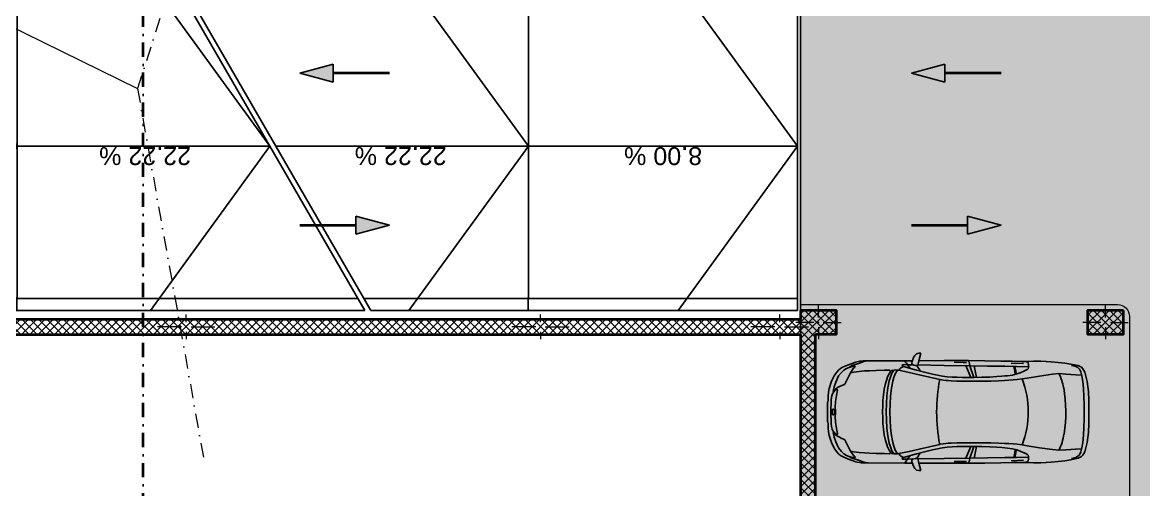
# Model space of a CAD drawing. Header units: millimetres. Extents: x -38220 to 93650, y -79022 to 35214.
# Drawn here: x 14085 to 32836, y -27550 to -19727 of the extents above; entities that cross this region are included whole.
import ezdxf
from ezdxf.enums import TextEntityAlignment as Align

# ---------------------------------------------------------------- set-up
doc = ezdxf.new("R2010")
doc.units = ezdxf.units.MM
doc.header["$MEASUREMENT"] = 0
doc.linetypes.add('Dot & Dashed', pattern=[502.708322, 238.125, -132.291667, 0, -132.291655])
for name, color, linetype, lineweight in [('2D Drafting - General_Pen_No__1', 7, 'Continuous', 13), ('A - Muret_Pen_No__101', 252, 'Continuous', 13), ('A - Muret_Pen_No__7', 7, 'Continuous', 35), ('A - Parcelat_Pen_No__20', 1, 'Continuous', 0), ('A - Pllaka Themel_Pen_No__42', 8, 'Continuous', 25), ('A - Rampa_Pen_No__42', 8, 'Continuous', 25), ('A - Shtyllat_Pen_No__1', 7, 'Continuous', 13), ('A - Shtyllat_Pen_No__7', 7, 'Continuous', 35), ('Interior - Furniture _Pen_No__42', 8, 'Continuous', 25)]:
    doc.layers.add(name, color=color, linetype=linetype, lineweight=lineweight)
for name, color, linetype, lineweight, true_color in [('2D Drafting - General_Pen_No__102', 7, 'Continuous', 13, 0xcccccc), ('A - Muret_Pen_No__102', 7, 'Continuous', 13, 0xcccccc), ('A - Parcelat_Pen_No__161', 7, 'Continuous', 13, 0x6a6a6a), ('A - Prerjet_Pen_No__8', 7, 'Continuous', 35, 0xa80f02), ('A -Polyline_Pen_No__178', 7, 'Continuous', 15, 0xbda888), ('A -Polyline_Pen_No__48', 7, 'Continuous', 25, 0xa80f02), ('A -Polyline_Pen_No__8', 7, 'Continuous', 35, 0xa80f02)]:
    doc.layers.add(name, color=color, linetype=linetype, lineweight=lineweight, true_color=true_color)
for name, color, linetype in [('A - Muret', 7, 'Continuous'), ('A - Pllaka Themel', 7, 'Continuous'), ('A - Prerjet', 7, 'Continuous'), ('A - Shtyllat', 7, 'Continuous'), ('A -Polyline', 7, 'Continuous')]:
    doc.layers.add(name, color=color, linetype=linetype)
doc.styles.add('GENERATED_STYLE_2', font='')
doc.styles.get('GENERATED_STYLE_2').set_extended_font_data('Arial')
pattern_1 = [(45, (0, 0), (-68.9429, 68.9429), []), (135, (0, 0), (68.9429, 68.9429), [])]

# ---------------------------------------------------------------- blocks, each defined once
blk = doc.blocks.new('Slab_5', base_point=(27100, -19050))
at = {"layer": 'A - Pllaka Themel_Pen_No__42', "color": 8, "linetype": 'Continuous', "lineweight": 25, "flags": 128}
blk.add_lwpolyline([(27100, -19050), (27100, -53141), (34367, -53141), (34572, -54048), (58726, -48552), (58577, -47886), (60193, -47573), (56977, -33242), (55470, -33580), (52202, -19051)], close=True, dxfattribs=at)
blk = doc.blocks.new('Wall_57', base_point=(27100, -53141))
at = {"layer": 'A - Muret_Pen_No__102', "linetype": 'Continuous', "lineweight": 13, "true_color": 0xcccccc}
h = blk.add_hatch(dxfattribs=at)
h.set_pattern_fill('Concrete_Block', color=254, style=0, pattern_type=2)
h.set_pattern_definition(pattern_1)
h.paths.add_polyline_path([(27100, -24550), (27100, -24701), (27100, -24550)])
h = blk.add_hatch(dxfattribs=at)
h.set_pattern_fill('Concrete_Block', color=254, style=0, pattern_type=2)
h.set_pattern_definition(pattern_1)
h.paths.add_polyline_path([(27150, -24951), (27100, -24951), (27100, -30741), (27100, -30341), (27350, -30341), (27350, -24950), (27150, -24950)])
at = {"layer": 'A - Muret_Pen_No__7', "color": 7, "linetype": 'Continuous', "lineweight": 35, "flags": 128}
for points in [[(27100, -24550), (27100, -24701)], [(27100, -24951), (27100, -53141)], [(27350, -30341), (27350, -24950)]]:
    blk.add_lwpolyline(points, dxfattribs=at)
blk = doc.blocks.new('Wall_59', base_point=(5825, -24950))
at = {"layer": 'A - Muret_Pen_No__101', "linetype": 'Continuous', "lineweight": 13}
h = blk.add_hatch(dxfattribs=at)
h.set_pattern_fill('Concrete_Block', color=252, style=0, pattern_type=2)
h.set_pattern_definition(pattern_1)
h.paths.add_polyline_path([(6425, -24950), (9500, -24950), (9500, -24701), (10300, -24701), (10300, -24950), (13075, -24951), (13075, -24701), (13875, -24701), (13875, -24951), (16425, -24951), (16425, -24701), (17225, -24701), (17225, -24951), (22350, -24951), (22350, -24701), (6425, -24700)])
h = blk.add_hatch(dxfattribs=at)
h.set_pattern_fill('Concrete_Block', color=252, style=0, pattern_type=2)
h.set_pattern_definition(pattern_1)
h.paths.add_polyline_path([(23150, -24951), (27050, -24951), (27050, -24951), (26350, -24951), (26350, -24701), (23150, -24701)])
at = {"layer": 'A - Muret_Pen_No__7', "color": 7, "linetype": 'Continuous', "lineweight": 35, "flags": 128}
for points in [[(22350, -24701), (6425, -24700)], [(26350, -24701), (23150, -24701)], [(13875, -24951), (16425, -24951)], [(17225, -24951), (22350, -24951)], [(23150, -24951), (27050, -24951)]]:
    blk.add_lwpolyline(points, dxfattribs=at)
blk = doc.blocks.new('Column_105', base_point=(32200, -24750))
at = {"layer": 'A - Shtyllat', "linetype": 'Continuous', "lineweight": 0, "true_color": 0x000000}
h = blk.add_hatch(dxfattribs=at)
h.set_pattern_fill('Concrete_Block', color=18, style=0, pattern_type=2)
h.set_pattern_definition(pattern_1)
h.paths.add_polyline_path([(32500, -24550), (31900, -24550), (31900, -24950), (32500, -24950)])
at = {"layer": 'A - Shtyllat_Pen_No__1', "color": 7, "linetype": 'Continuous', "lineweight": 13}
for p, q in [((32200, -24670), (32200, -24470)), ((32120, -24750), (31820, -24750)), ((32280, -24750), (32580, -24750)), ((32200, -24830), (32200, -25030))]:
    blk.add_line(p, q, dxfattribs=at)
blk.add_point((32200, -24750), dxfattribs=at)
at = {"layer": 'A - Shtyllat_Pen_No__7', "color": 7, "linetype": 'Continuous', "lineweight": 35, "flags": 128}
blk.add_lwpolyline([(32500, -24550), (31900, -24550), (31900, -24950), (32500, -24950)], close=True, dxfattribs=at)
blk = doc.blocks.new('Column_109', base_point=(27400, -24750))
at = {"layer": 'A - Shtyllat', "linetype": 'Continuous', "lineweight": 0, "true_color": 0x000000}
h = blk.add_hatch(dxfattribs=at)
h.set_pattern_fill('Concrete_Block', color=18, style=0, pattern_type=2)
h.set_pattern_definition(pattern_1)
h.paths.add_polyline_path([(27100, -24550), (27100, -24550), (27350, -24550), (27350, -24950), (27700, -24950), (27700, -24550)])
h = blk.add_hatch(dxfattribs=at)
h.set_pattern_fill('Concrete_Block', color=18, style=0, pattern_type=2)
h.set_pattern_definition(pattern_1)
h.paths.add_polyline_path([(27100, -24550), (27100, -24950), (27350, -24950), (27350, -24550)])
at = {"layer": 'A - Shtyllat_Pen_No__1', "color": 7, "linetype": 'Continuous', "lineweight": 13}
for p, q in [((27400, -24670), (27400, -24470)), ((27320, -24750), (27020, -24750)), ((27480, -24750), (27780, -24750)), ((27400, -24830), (27400, -25030))]:
    blk.add_line(p, q, dxfattribs=at)
blk.add_point((27400, -24750), dxfattribs=at)
at = {"layer": 'A - Shtyllat_Pen_No__7', "color": 7, "linetype": 'Continuous', "lineweight": 35, "flags": 128}
for points in [[(27100, -24550), (27100, -24550)], [(27350, -24950), (27700, -24950), (27700, -24550), (27100, -24550)]]:
    blk.add_lwpolyline(points, dxfattribs=at)
blk = doc.blocks.new('Column_187', base_point=(22750, -24826))
at = {"layer": 'A - Shtyllat', "linetype": 'Continuous', "lineweight": 0, "true_color": 0x000000}
h = blk.add_hatch(dxfattribs=at)
h.set_pattern_fill('Concrete_Block', color=18, style=0, pattern_type=2)
h.set_pattern_definition(pattern_1)
h.paths.add_polyline_path([(22350, -24951), (23150, -24951), (23150, -24701), (22350, -24701)])
at = {"layer": 'A - Shtyllat_Pen_No__1', "color": 7, "linetype": 'Continuous', "lineweight": 13}
for p, q in [((22750, -24746), (22750, -24621)), ((22670, -24826), (22270, -24826)), ((22750, -24906), (22750, -25031)), ((22830, -24826), (23230, -24826))]:
    blk.add_line(p, q, dxfattribs=at)
blk.add_point((22750, -24826), dxfattribs=at)
at = {"layer": 'A - Shtyllat_Pen_No__7', "color": 7, "linetype": 'Continuous', "lineweight": 35, "flags": 128}
for points in [[(23150, -24701), (22350, -24701)], [(22350, -24951), (23150, -24951)]]:
    blk.add_lwpolyline(points, dxfattribs=at)
blk = doc.blocks.new('Column_189', base_point=(16825, -24826))
at = {"layer": 'A - Shtyllat', "linetype": 'Continuous', "lineweight": 0, "true_color": 0x000000}
h = blk.add_hatch(dxfattribs=at)
h.set_pattern_fill('Concrete_Block', color=18, style=0, pattern_type=2)
h.set_pattern_definition(pattern_1)
h.paths.add_polyline_path([(16425, -24951), (17225, -24951), (17225, -24701), (16425, -24701)])
h = blk.add_hatch(dxfattribs=at)
h.set_pattern_fill('Concrete_Block', color=18, style=0, pattern_type=2)
h.set_pattern_definition(pattern_1)
h.paths.add_polyline_path([(16425, -24951), (16425, -24951), (17225, -24951), (17225, -24951)])
at = {"layer": 'A - Shtyllat_Pen_No__1', "color": 7, "linetype": 'Continuous', "lineweight": 13}
for p, q in [((16825, -24746), (16825, -24621)), ((16745, -24826), (16345, -24826)), ((16825, -24906), (16825, -25031)), ((16905, -24826), (17305, -24826))]:
    blk.add_line(p, q, dxfattribs=at)
blk.add_point((16825, -24826), dxfattribs=at)
at = {"layer": 'A - Shtyllat_Pen_No__7', "color": 7, "linetype": 'Continuous', "lineweight": 35, "flags": 128}
blk.add_lwpolyline([(16425, -24951), (16425, -24951), (17225, -24951), (17225, -24951)], dxfattribs=at)
blk = doc.blocks.new('Column_190', base_point=(26750, -24826))
at = {"layer": 'A - Shtyllat', "linetype": 'Continuous', "lineweight": 0, "true_color": 0x000000}
h = blk.add_hatch(dxfattribs=at)
h.set_pattern_fill('Concrete_Block', color=18, style=0, pattern_type=2)
h.set_pattern_definition(pattern_1)
h.paths.add_polyline_path([(26350, -24701), (27050, -24701), (27050, -24951), (27100, -24951), (27100, -24701), (26350, -24701)])
h = blk.add_hatch(dxfattribs=at)
h.set_pattern_fill('Concrete_Block', color=18, style=0, pattern_type=2)
h.set_pattern_definition(pattern_1)
h.paths.add_polyline_path([(26350, -24951), (27050, -24951), (27050, -24701), (26350, -24701)])
h = blk.add_hatch(dxfattribs=at)
h.set_pattern_fill('Concrete_Block', color=18, style=0, pattern_type=2)
h.set_pattern_definition(pattern_1)
h.paths.add_polyline_path([(27100, -24951), (27150, -24951), (27150, -24701), (27100, -24701)])
at = {"layer": 'A - Shtyllat_Pen_No__1', "color": 7, "linetype": 'Continuous', "lineweight": 13}
for p, q in [((26750, -24746), (26750, -24621)), ((26670, -24826), (26270, -24826)), ((26750, -24906), (26750, -25031)), ((26830, -24826), (27230, -24826))]:
    blk.add_line(p, q, dxfattribs=at)
blk.add_point((26750, -24826), dxfattribs=at)
at = {"layer": 'A - Shtyllat_Pen_No__7', "color": 7, "linetype": 'Continuous', "lineweight": 35, "flags": 128}
for points in [[(27100, -24701), (26350, -24701), (26350, -24701)], [(27050, -24951), (27100, -24951)]]:
    blk.add_lwpolyline(points, dxfattribs=at)
blk = doc.blocks.new('Straight Ramp 22_2')
at = {"layer": 'A - Rampa_Pen_No__42', "color": 8, "linetype": 'Continuous', "lineweight": 25}
for p, q in [((0, -2750), (0, 2750)), ((0, 2750), (10313, 2750)), ((4500, 0), (2500, 2750)), ((4492, 2750), (4492, 2550)), ((8725, 0), (6725, 2750)), ((10313, 2750), (7137, -2750)), ((10413, 2750), (7237, -2750)), ((10413, 2750), (17550, 2750)), ((13050, 0), (11050, 2750)), ((13042, 2750), (13042, 2550)), ((17550, 0), (15550, 2750)), ((17550, -2750), (17550, 2750)), ((0, 2550), (10197, 2550)), ((0, 2550), (10197, 2550)), ((4500, 2550), (4500, -2550)), ((10297, 2550), (17550, 2550)), ((10297, 2550), (17550, 2550)), ((13050, 2550), (13050, -2550)), ((0, 0), (8725, 0)), ((2500, -2750), (4500, 0)), ((6725, -2750), (8725, 0)), ((8825, 0), (17550, 0)), ((11050, -2750), (13050, 0)), ((15550, -2750), (17550, 0)), ((0, -2550), (7253, -2550)), ((0, -2550), (7253, -2550)), ((4492, -2750), (4492, -2550)), ((7353, -2550), (17550, -2550)), ((7353, -2550), (17550, -2550)), ((13042, -2750), (13042, -2550)), ((0, -2750), (7137, -2750)), ((7237, -2750), (17550, -2750))]:
    blk.add_line(p, q, dxfattribs=at)
for start, end in [(0, 180), (180, 0)]:
    blk.add_arc((0, 0), 150, start, end, dxfattribs=at)
for p in [(4484, 2550), (13034, 2550), (4484, -2550), (13034, -2550)]:
    blk.add_point(p, dxfattribs=at)
at = {"layer": 'A - Rampa_Pen_No__42', "color": 8, "linetype": 'Continuous', "lineweight": 25, "style": 'GENERATED_STYLE_2'}
for tag, p in [('ascentPercentage_0', (2250, 188)), ('percentage_0', (6637, 188)), ('percentage_1', (10912, 188)), ('ascentPercentage_1', (15300, 188))]:
    blk.add_attdef(tag, text='', height=300, dxfattribs=at).set_placement(p, align=Align.MIDDLE_CENTER)
blk = doc.blocks.new('Car 05 22')
at = {"layer": 'Interior - Furniture _Pen_No__42', "color": 8, "linetype": 'Continuous', "lineweight": 25}
for p, q in [((1961, 983), (1929, 983)), ((1929, 983), (1958, 858)), ((1997, 975), (1961, 983)), ((2027, 945), (1997, 975)), ((2055, 898), (2027, 945)), ((-706, 776), (-758, 747)), ((-585, 801), (-706, 776)), ((-665, 761), (-701, 743)), ((-627, 772), (-665, 761)), ((-595, 778), (-627, 772)), ((-483, 817), (-585, 801)), ((-372, 830), (-483, 817)), ((-252, 841), (-372, 830)), ((-168, 845), (-252, 841)), ((-78, 851), (-168, 845)), ((-24, 852), (-78, 851)), ((40, 852), (-24, 852)), ((231, 846), (40, 852)), ((125, 791), (129, 820)), ((126, 744), (125, 791)), ((327, 762), (125, 756)), ((129, 820), (139, 832)), ((139, 832), (165, 840)), ((165, 840), (195, 844)), ((195, 844), (231, 846)), ((211, 809), (418, 816)), ((400, 848), (231, 846)), ((522, 765), (327, 762)), ((355, 762), (339, 683)), ((373, 763), (357, 683)), ((591, 852), (400, 848)), ((814, 769), (522, 765)), ((857, 856), (591, 852)), ((1109, 774), (814, 769)), ((1130, 859), (857, 856)), ((1036, 773), (997, 579)), ((1042, 578), (1108, 774)), ((1173, 775), (1090, 578)), ((1115, 809), (1109, 774)), ((1109, 774), (1538, 780)), ((1120, 833), (1115, 809)), ((1121, 838), (1120, 836)), ((1120, 836), (1120, 833)), ((1130, 859), (1121, 838)), ((1536, 860), (1130, 859)), ((1163, 830), (1220, 829)), ((1220, 829), (1370, 831)), ((1958, 858), (1536, 860)), ((1538, 780), (1975, 786)), ((1939, 686), (1996, 777)), ((1958, 858), (1977, 777)), ((1977, 777), (2020, 777)), ((2000, 702), (2214, 763)), ((2020, 777), (2044, 783)), ((2044, 783), (2063, 792)), ((2068, 858), (2055, 898)), ((2063, 792), (2070, 800)), ((2069, 788), (2065, 794)), ((2120, 857), (2068, 858)), ((2075, 836), (2068, 858)), ((2069, 788), (2148, 790)), ((2070, 800), (2075, 809)), ((2075, 809), (2075, 836)), ((2107, 732), (2148, 790)), ((2193, 856), (2120, 857)), ((2148, 790), (2167, 814)), ((2148, 790), (2206, 792)), ((2167, 814), (2182, 834)), ((2182, 834), (2193, 856)), ((2808, 853), (2193, 856)), ((2206, 792), (2227, 791)), ((2227, 770), (2214, 763)), ((2214, 763), (2238, 752)), ((2227, 791), (2233, 790)), ((2234, 774), (2227, 770)), ((2233, 790), (2238, 787)), ((2238, 777), (2234, 774)), ((2241, 784), (2238, 787)), ((2238, 777), (2241, 781)), ((2238, 752), (2259, 740)), ((2241, 781), (2241, 784)), ((2856, 853), (2808, 853)), ((2808, 853), (2877, 843)), ((2891, 853), (2856, 853)), ((2877, 843), (2954, 814)), ((2923, 852), (2891, 853)), ((2904, 833), (2905, 833)), ((2945, 849), (2923, 852)), ((2990, 840), (2945, 849)), ((2954, 814), (3076, 775)), ((3014, 833), (2990, 840)), ((3154, 783), (3014, 833)), ((3022, 758), (3024, 762)), ((3024, 754), (3022, 758)), ((3024, 762), (3035, 765)), ((3038, 743), (3024, 754)), ((3035, 765), (3047, 764)), ((3047, 764), (3061, 763)), ((3061, 763), (3090, 757)), ((3100, 763), (3076, 775)), ((3090, 757), (3108, 751)), ((3114, 753), (3100, 763)), ((3108, 751), (3123, 746)), ((3123, 746), (3114, 753)), ((3236, 748), (3154, 783)), ((-815, 668), (-855, 511)), ((-785, 722), (-815, 668)), ((-758, 747), (-785, 722)), ((-768, 602), (-783, 510)), ((-768, 602), (-751, 670)), ((-764, 617), (-666, 624)), ((-729, 716), (-751, 670)), ((-701, 743), (-729, 716)), ((-666, 624), (-501, 634)), ((-501, 634), (-383, 642)), ((-383, 642), (-274, 631)), ((-274, 631), (-56, 601)), ((-56, 601), (146, 567)), ((132, 723), (126, 744)), ((147, 711), (132, 723)), ((146, 567), (233, 552)), ((171, 697), (147, 711)), ((213, 677), (171, 697)), ((266, 655), (213, 677)), ((319, 636), (266, 655)), ((393, 618), (319, 636)), ((339, 683), (330, 634)), ((357, 683), (347, 629)), ((475, 607), (393, 618)), ((521, 602), (475, 607)), ((570, 597), (521, 602)), ((653, 591), (570, 597)), ((773, 585), (653, 591)), ((907, 580), (773, 585)), ((1042, 578), (907, 580)), ((1228, 578), (1042, 578)), ((1316, 580), (1228, 578)), ((1403, 584), (1316, 580)), ((1484, 590), (1403, 584)), ((1562, 601), (1484, 590)), ((1730, 634), (1562, 601)), ((1611, 544), (1780, 582)), ((2000, 702), (1730, 634)), ((1780, 582), (1953, 621)), ((1953, 621), (2122, 660)), ((2122, 660), (2294, 698)), ((2259, 740), (2269, 731)), ((2269, 731), (2279, 722)), ((2279, 722), (2294, 698)), ((2294, 698), (2317, 701)), ((2294, 698), (2294, 698)), ((2317, 701), (2346, 703)), ((2355, 640), (2317, 701)), ((2346, 703), (2379, 702)), ((2380, 575), (2355, 640)), ((2410, 649), (2379, 702)), ((2379, 702), (2411, 694)), ((2397, 514), (2380, 575)), ((2436, 583), (2410, 649)), ((2411, 694), (2411, 694)), ((2429, 682), (2411, 694)), ((2429, 682), (2457, 700)), ((2429, 682), (2429, 682)), ((2429, 682), (2457, 640)), ((2454, 522), (2436, 583)), ((2457, 700), (2535, 698)), ((2457, 640), (2487, 574)), ((2487, 574), (2492, 562)), ((2535, 698), (2535, 698)), ((2535, 698), (2673, 696)), ((2673, 696), (2787, 691)), ((2787, 691), (2868, 687)), ((2868, 687), (2960, 679)), ((2960, 679), (2868, 687)), ((2960, 679), (3047, 666)), ((3051, 731), (3038, 743)), ((3047, 666), (3100, 657)), ((3065, 715), (3051, 731)), ((3077, 698), (3065, 715)), ((3100, 657), (3077, 698)), ((3153, 554), (3100, 657)), ((3170, 727), (3123, 746)), ((3212, 701), (3170, 727)), ((3254, 663), (3212, 701)), ((3269, 728), (3236, 748)), ((3302, 603), (3254, 663)), ((3299, 706), (3269, 728)), ((3337, 663), (3299, 706)), ((3302, 603), (3346, 501)), ((3374, 604), (3337, 663)), ((3418, 513), (3374, 604)), ((-855, 511), (-875, 345)), ((-795, 391), (-802, 259)), ((-783, 510), (-795, 391)), ((233, 552), (315, 541)), ((315, 541), (384, 535)), ((384, 535), (454, 530)), ((454, 530), (526, 526)), ((526, 526), (628, 522)), ((628, 522), (757, 518)), ((757, 518), (1323, 518)), ((1323, 518), (1420, 522)), ((1420, 522), (1467, 524)), ((1467, 524), (1511, 528)), ((1511, 528), (1554, 533)), ((1554, 533), (1597, 541)), ((1597, 541), (1597, 541)), ((2419, 396), (2397, 514)), ((2434, 266), (2419, 396)), ((2478, 401), (2454, 522)), ((2494, 269), (2478, 401)), ((2492, 562), (2518, 477)), ((2518, 477), (2538, 384)), ((2538, 384), (2551, 286)), ((3190, 476), (3153, 554)), ((3199, 467), (3190, 476)), ((3221, 454), (3199, 467)), ((3256, 439), (3221, 454)), ((3288, 425), (3256, 439)), ((3319, 408), (3288, 425)), ((3353, 384), (3319, 408)), ((3325, 377), (3321, 370)), ((3328, 380), (3325, 377)), ((3338, 379), (3328, 380)), ((3364, 358), (3338, 379)), ((3346, 501), (3374, 420)), ((3377, 360), (3353, 384)), ((3391, 344), (3374, 420)), ((3457, 393), (3418, 513)), ((3468, 331), (3457, 393)), ((-883, 195), (-885, 0)), ((-875, 345), (-883, 195)), ((-802, 259), (-807, 125)), ((2442, 132), (2434, 266)), ((2503, 133), (2494, 269)), ((2551, 286), (2560, 194)), ((2560, 194), (2564, 101)), ((3321, 370), (3321, 362)), ((3321, 362), (3338, 277)), ((3338, 277), (3352, 173)), ((3397, 316), (3364, 358)), ((3391, 344), (3377, 360)), ((3408, 289), (3397, 316)), ((3408, 289), (3414, 267)), ((3414, 267), (3418, 243)), ((3418, 243), (3424, 201)), ((3424, 201), (3428, 152)), ((3474, 264), (3468, 331)), ((3478, 200), (3474, 264)), ((3479, 165), (3478, 200)), ((-885, 0), (-883, -195)), ((-807, 125), (-808, 0)), ((-807, -125), (-808, 0)), ((2444, 0), (2442, 132)), ((2444, 0), (2442, -132)), ((2506, 0), (2503, 133)), ((2564, 101), (2566, 0)), ((2564, -101), (2566, 0)), ((3352, 173), (3358, 76)), ((3354, 28), (3358, 76)), ((3354, 28), (3354, -1)), ((3354, -28), (3354, 1)), ((3371, 12), (3370, -1)), ((3371, -12), (3370, 1)), ((3372, 24), (3371, 12)), ((3376, 39), (3372, 24)), ((3382, 47), (3376, 39)), ((3386, 48), (3382, 47)), ((3386, 48), (3394, 48)), ((3399, 47), (3394, 48)), ((3404, 39), (3399, 47)), ((3404, 39), (3408, 24)), ((3408, 24), (3410, 8)), ((3410, 8), (3410, 0)), ((3432, 40), (3428, 152)), ((3432, 57), (3432, 57)), ((3432, 0), (3432, 40)), ((3432, 0), (3432, -40)), ((3490, 165), (3479, 165)), ((3490, -165), (3490, 165)), ((-802, -259), (-807, -125)), ((2442, -132), (2434, -266)), ((2503, -133), (2494, -269)), ((2506, 0), (2503, -133)), ((2560, -194), (2564, -101)), ((3338, -277), (3352, -173)), ((3352, -173), (3358, -76)), ((3354, -28), (3358, -76)), ((3372, -24), (3371, -12)), ((3376, -39), (3372, -24)), ((3382, -47), (3376, -39)), ((3386, -48), (3382, -47)), ((3386, -48), (3394, -48)), ((3399, -47), (3394, -48)), ((3404, -39), (3399, -47)), ((3404, -39), (3408, -24)), ((3408, -24), (3410, -8)), ((3410, -8), (3410, 0)), ((3424, -201), (3428, -152)), ((3432, -40), (3428, -152)), ((3432, -57), (3432, -57)), ((3478, -200), (3479, -165)), ((3479, -165), (3490, -165)), ((-883, -195), (-875, -345)), ((-875, -345), (-855, -511)), ((-795, -391), (-802, -259)), ((2434, -266), (2419, -396)), ((2494, -269), (2478, -401)), ((2538, -384), (2551, -286)), ((2551, -286), (2560, -194)), ((3321, -362), (3338, -277)), ((3321, -370), (3321, -362)), ((3325, -377), (3321, -370)), ((3364, -358), (3338, -379)), ((3377, -360), (3353, -384)), ((3397, -316), (3364, -358)), ((3391, -344), (3374, -420)), ((3391, -344), (3377, -360)), ((3408, -289), (3397, -316)), ((3408, -289), (3414, -267)), ((3414, -267), (3418, -243)), ((3418, -243), (3424, -201)), ((3457, -393), (3468, -331)), ((3468, -331), (3474, -264)), ((3474, -264), (3478, -200)), ((-855, -511), (-815, -668)), ((-783, -510), (-795, -391)), ((-768, -602), (-783, -510)), ((146, -567), (233, -552)), ((233, -552), (315, -541)), ((315, -541), (384, -535)), ((384, -535), (454, -530)), ((454, -530), (526, -526)), ((526, -526), (628, -522)), ((628, -522), (757, -518)), ((757, -518), (1323, -518)), ((1323, -518), (1420, -522)), ((1420, -522), (1467, -524)), ((1467, -524), (1511, -528)), ((1511, -528), (1554, -533)), ((1554, -533), (1597, -541)), ((1597, -541), (1597, -541)), ((1611, -544), (1780, -582)), ((2397, -514), (2380, -575)), ((2419, -396), (2397, -514)), ((2454, -522), (2436, -583)), ((2478, -401), (2454, -522)), ((2487, -574), (2492, -562)), ((2492, -562), (2518, -477)), ((2518, -477), (2538, -384)), ((3153, -554), (3100, -657)), ((3190, -476), (3153, -554)), ((3199, -467), (3190, -476)), ((3221, -454), (3199, -467)), ((3256, -439), (3221, -454)), ((3288, -425), (3256, -439)), ((3319, -408), (3288, -425)), ((3302, -603), (3346, -501)), ((3353, -384), (3319, -408)), ((3328, -380), (3325, -377)), ((3338, -379), (3328, -380)), ((3346, -501), (3374, -420)), ((3374, -604), (3418, -513)), ((3418, -513), (3457, -393)), ((-815, -668), (-785, -722)), ((-785, -722), (-758, -747)), ((-768, -602), (-751, -670)), ((-764, -617), (-666, -624)), ((-758, -747), (-706, -776)), ((-729, -716), (-751, -670)), ((-701, -743), (-729, -716)), ((-665, -761), (-701, -743)), ((-666, -624), (-501, -634)), ((-501, -634), (-383, -642)), ((-383, -642), (-274, -631)), ((-274, -631), (-56, -601)), ((-56, -601), (146, -567)), ((126, -744), (125, -791)), ((132, -723), (126, -744)), ((147, -711), (132, -723)), ((171, -697), (147, -711)), ((213, -677), (171, -697)), ((266, -655), (213, -677)), ((319, -636), (266, -655)), ((393, -618), (319, -636)), ((339, -683), (330, -634)), ((355, -762), (339, -683)), ((357, -683), (347, -629)), ((373, -763), (357, -683)), ((475, -607), (393, -618)), ((521, -602), (475, -607)), ((570, -597), (521, -602)), ((653, -591), (570, -597)), ((773, -585), (653, -591)), ((907, -580), (773, -585)), ((1042, -578), (907, -580)), ((1036, -773), (997, -579)), ((1042, -578), (1108, -774)), ((1228, -578), (1042, -578)), ((1173, -775), (1090, -578)), ((1316, -580), (1228, -578)), ((1403, -584), (1316, -580)), ((1484, -590), (1403, -584)), ((1562, -601), (1484, -590)), ((1730, -634), (1562, -601)), ((2000, -702), (1730, -634)), ((1780, -582), (1953, -621)), ((1939, -686), (1996, -777)), ((1953, -621), (2122, -660)), ((2000, -702), (2214, -763)), ((2107, -732), (2148, -790)), ((2122, -660), (2294, -698)), ((2238, -752), (2259, -740)), ((2259, -740), (2269, -731)), ((2269, -731), (2279, -722)), ((2279, -722), (2294, -698)), ((2294, -698), (2317, -701)), ((2294, -698), (2294, -698)), ((2355, -640), (2317, -701)), ((2317, -701), (2346, -703)), ((2346, -703), (2379, -702)), ((2380, -575), (2355, -640)), ((2410, -649), (2379, -702)), ((2379, -702), (2411, -694)), ((2436, -583), (2410, -649)), ((2429, -682), (2411, -694)), ((2411, -694), (2411, -694)), ((2429, -682), (2457, -640)), ((2429, -682), (2429, -682)), ((2429, -682), (2457, -700)), ((2457, -640), (2487, -574)), ((2457, -700), (2535, -698)), ((2535, -698), (2673, -696)), ((2535, -698), (2535, -698)), ((2673, -696), (2787, -691)), ((2787, -691), (2868, -687)), ((2868, -687), (2960, -679)), ((2960, -679), (2868, -687)), ((2960, -679), (3047, -666)), ((3038, -743), (3024, -754)), ((3051, -731), (3038, -743)), ((3047, -666), (3100, -657)), ((3065, -715), (3051, -731)), ((3077, -698), (3065, -715)), ((3100, -657), (3077, -698)), ((3108, -751), (3123, -746)), ((3123, -746), (3114, -753)), ((3170, -727), (3123, -746)), ((3154, -783), (3236, -748)), ((3212, -701), (3170, -727)), ((3254, -663), (3212, -701)), ((3236, -748), (3269, -728)), ((3302, -603), (3254, -663)), ((3269, -728), (3299, -706)), ((3299, -706), (3337, -663)), ((3337, -663), (3374, -604)), ((-706, -776), (-585, -801)), ((-627, -772), (-665, -761)), ((-595, -778), (-627, -772)), ((-585, -801), (-483, -817)), ((-483, -817), (-372, -830)), ((-372, -830), (-252, -841)), ((-252, -841), (-168, -845)), ((-168, -845), (-78, -851)), ((-78, -851), (-24, -852)), ((-24, -852), (40, -852)), ((40, -852), (231, -846)), ((327, -762), (125, -756)), ((125, -791), (129, -820)), ((129, -820), (139, -832)), ((139, -832), (165, -840)), ((165, -840), (195, -844)), ((195, -844), (231, -846)), ((211, -809), (418, -816)), ((231, -846), (400, -848)), ((522, -765), (327, -762)), ((400, -848), (591, -852)), ((814, -769), (522, -765)), ((591, -852), (857, -856)), ((1109, -774), (814, -769)), ((857, -856), (1130, -859)), ((1109, -774), (1538, -780)), ((1115, -809), (1109, -774)), ((1120, -833), (1115, -809)), ((1120, -836), (1120, -833)), ((1121, -838), (1120, -836)), ((1130, -859), (1121, -838)), ((1130, -859), (1536, -860)), ((1163, -830), (1220, -829)), ((1220, -829), (1370, -831)), ((1536, -860), (1958, -858)), ((1538, -780), (1975, -786)), ((1958, -858), (1929, -983)), ((1958, -858), (1977, -777)), ((1977, -777), (2020, -777)), ((2020, -777), (2044, -783)), ((2027, -945), (2055, -898)), ((2044, -783), (2063, -792)), ((2055, -898), (2068, -858)), ((2063, -792), (2070, -800)), ((2069, -788), (2065, -794)), ((2075, -836), (2068, -858)), ((2068, -858), (2120, -857)), ((2069, -788), (2148, -790)), ((2070, -800), (2075, -809)), ((2075, -809), (2075, -836)), ((2120, -857), (2193, -856)), ((2148, -790), (2167, -814)), ((2148, -790), (2206, -792)), ((2167, -814), (2182, -834)), ((2182, -834), (2193, -856)), ((2193, -856), (2808, -853)), ((2206, -792), (2227, -791)), ((2214, -763), (2238, -752)), ((2227, -770), (2214, -763)), ((2234, -774), (2227, -770)), ((2227, -791), (2233, -790)), ((2233, -790), (2238, -787)), ((2238, -777), (2234, -774)), ((2238, -777), (2241, -781)), ((2241, -784), (2238, -787)), ((2241, -781), (2241, -784)), ((2808, -853), (2877, -843)), ((2808, -853), (2856, -853)), ((2856, -853), (2891, -853)), ((2877, -843), (2954, -814)), ((2891, -853), (2923, -852)), ((2923, -852), (2945, -849)), ((2945, -849), (2990, -840)), ((2954, -814), (3076, -775)), ((2990, -840), (3014, -833)), ((3014, -833), (3154, -783)), ((3024, -754), (3022, -758)), ((3022, -758), (3024, -762)), ((3024, -762), (3035, -765)), ((3035, -765), (3047, -764)), ((3047, -764), (3061, -763)), ((3061, -763), (3090, -757)), ((3100, -763), (3076, -775)), ((3090, -757), (3108, -751)), ((3114, -753), (3100, -763)), ((1929, -983), (1961, -983)), ((1961, -983), (1997, -975)), ((1997, -975), (2027, -945))]:
    blk.add_line(p, q, dxfattribs=at)
for centre, radius, start, end in [((493, 218), 973, 154.1545, 170.9117), ((1650, 0), 1520, 158.6992, 201.3008), ((-1245, 0), 2907, 349.2142, 10.7858), ((1856, -2), 2354, 170.8804, 189.9223), ((493, -218), 973, 191.2305, 205.8455)]:
    blk.add_arc(centre, radius, start, end, dxfattribs=at)
blk = doc.blocks.new('Polyline_33', base_point=(28953, -23121))
at = {"layer": 'A -Polyline_Pen_No__48', "linetype": 'Continuous', "lineweight": 25, "true_color": 0xa80f02}
blk.add_hatch(color=14, dxfattribs=at).paths.add_polyline_path([(30453, -23121), (29893, -22971), (29893, -23271)])
at = {"layer": 'A -Polyline_Pen_No__48', "color": 14, "linetype": 'Continuous', "lineweight": 25, "true_color": 0xa80f02}
for p, q in [((30453, -23121), (29893, -22971)), ((29893, -23271), (29893, -22971)), ((30453, -23121), (29893, -23271))]:
    blk.add_line(p, q, dxfattribs=at)
at = {"layer": 'A -Polyline_Pen_No__8', "color": 14, "linetype": 'Continuous', "lineweight": 35, "true_color": 0xa80f02, "flags": 128}
blk.add_lwpolyline([(28953, -23121), (29893, -23121)], dxfattribs=at)
blk = doc.blocks.new('Polyline_34', base_point=(30453, -20579))
at = {"layer": 'A -Polyline_Pen_No__48', "linetype": 'Continuous', "lineweight": 25, "true_color": 0xa80f02}
blk.add_hatch(color=14, dxfattribs=at).paths.add_polyline_path([(28953, -20579), (29513, -20729), (29513, -20429)])
at = {"layer": 'A -Polyline_Pen_No__48', "color": 14, "linetype": 'Continuous', "lineweight": 25, "true_color": 0xa80f02}
for p, q in [((28953, -20579), (29513, -20429)), ((29513, -20429), (29513, -20729)), ((28953, -20579), (29513, -20729))]:
    blk.add_line(p, q, dxfattribs=at)
at = {"layer": 'A -Polyline_Pen_No__8', "color": 14, "linetype": 'Continuous', "lineweight": 35, "true_color": 0xa80f02, "flags": 128}
blk.add_lwpolyline([(30453, -20579), (29513, -20579)], dxfattribs=at)
blk = doc.blocks.new('Polyline_35', base_point=(18723, -23121))
at = {"layer": 'A -Polyline_Pen_No__48', "linetype": 'Continuous', "lineweight": 25, "true_color": 0xa80f02}
blk.add_hatch(color=14, dxfattribs=at).paths.add_polyline_path([(20223, -23121), (19663, -22971), (19663, -23271)])
at = {"layer": 'A -Polyline_Pen_No__48', "color": 14, "linetype": 'Continuous', "lineweight": 25, "true_color": 0xa80f02}
for p, q in [((20223, -23121), (19663, -22971)), ((19663, -23271), (19663, -22971)), ((20223, -23121), (19663, -23271))]:
    blk.add_line(p, q, dxfattribs=at)
at = {"layer": 'A -Polyline_Pen_No__8', "color": 14, "linetype": 'Continuous', "lineweight": 35, "true_color": 0xa80f02, "flags": 128}
blk.add_lwpolyline([(18723, -23121), (19663, -23121)], dxfattribs=at)
blk = doc.blocks.new('Polyline_36', base_point=(20223, -20579))
at = {"layer": 'A -Polyline_Pen_No__48', "linetype": 'Continuous', "lineweight": 25, "true_color": 0xa80f02}
blk.add_hatch(color=14, dxfattribs=at).paths.add_polyline_path([(18723, -20579), (19283, -20729), (19283, -20429)])
at = {"layer": 'A -Polyline_Pen_No__48', "color": 14, "linetype": 'Continuous', "lineweight": 25, "true_color": 0xa80f02}
for p, q in [((18723, -20579), (19283, -20429)), ((19283, -20429), (19283, -20729)), ((18723, -20579), (19283, -20729))]:
    blk.add_line(p, q, dxfattribs=at)
at = {"layer": 'A -Polyline_Pen_No__8', "color": 14, "linetype": 'Continuous', "lineweight": 35, "true_color": 0xa80f02, "flags": 128}
blk.add_lwpolyline([(20223, -20579), (19283, -20579)], dxfattribs=at)
blk = doc.blocks.new('Cutting Plane_2', base_point=(16107, -30585))
at = {"layer": 'A - Prerjet_Pen_No__8', "color": 14, "linetype": 'Dot & Dashed', "lineweight": 35, "true_color": 0xa80f02}
blk.add_line((16107, -30360), (16107, 3640), dxfattribs=at)

msp = doc.modelspace()

# ---------------------------------------------------------------- hatches: boundary and pattern name
at = {"layer": '2D Drafting - General_Pen_No__102', "linetype": 'Continuous', "lineweight": 0, "true_color": 0x333333}
msp.add_hatch(color=250, dxfattribs=at).paths.add_polyline_path([(27100, -53141), (34367, -53141), (34572, -54048), (58725, -48552), (58577, -47886), (60193, -47573), (56977, -33242), (55470, -33580), (52202, -19051), (27100, -19051)])

# ---------------------------------------------------------------- linework, layer by layer
at = {"layer": '2D Drafting - General_Pen_No__1', "color": 7, "linetype": 'Continuous', "lineweight": 13, "flags": 128}
msp.add_lwpolyline([(27100, -53141), (34367, -53141), (34572, -54048), (58725, -48552), (58577, -47886), (60193, -47573), (56977, -33242), (55470, -33580), (52202, -19051), (27100, -19051)], close=True, dxfattribs=at)
at = {"layer": 'A - Parcelat_Pen_No__161', "color": 251, "linetype": 'Dot & Dashed', "lineweight": 13, "true_color": 0x6a6a6a}
for points in [[(17923, -14877), (16010, -20836)], [(16010, -20836), (17136, -27139)]]:
    msp.add_lwpolyline(points, dxfattribs=at)
at = {"layer": 'A - Parcelat_Pen_No__20', "color": 1, "linetype": 'Continuous', "lineweight": 0}
msp.add_lwpolyline([(16483, -33328), (8490, -24061), (13430, -20228), (13156, -19434), (16010, -20836)], dxfattribs=at)
at = {"layer": 'A -Polyline_Pen_No__178', "color": 43, "linetype": 'Continuous', "lineweight": 15, "true_color": 0xbda888}
msp.add_lwpolyline([(27100, -24451), (32400, -24450, -0.414214), (32600, -24650), (32600, -52441, 0.414214), (32900, -52741), (38060, -52741), (51887, -49595, 0.086822), (56478, -47343, -0.079285), (61311, -44973)], format="xyb", dxfattribs=at)

# ---------------------------------------------------------------- block references
at = {"layer": 'A - Muret', "color": 7, "lineweight": 35}
for name, p in [('Wall_57', (27100, -53141)), ('Wall_59', (5825, -24950))]:
    msp.add_blockref(name, p, dxfattribs=at)
at = {"layer": 'A - Pllaka Themel', "color": 8, "linetype": 'Continuous', "lineweight": 25}
msp.add_blockref('Slab_5', (27100, -19050), dxfattribs=at)
at = {"layer": 'A - Prerjet', "color": 14, "lineweight": 35, "true_color": 0xa80f02}
msp.add_blockref('Cutting Plane_2', (16107, -30585), dxfattribs=at)
at = {"layer": 'A - Rampa_Pen_No__42', "color": 8, "linetype": 'Continuous', "lineweight": 25}
ref = msp.add_blockref('Straight Ramp 22_2', (9500, -21800), dxfattribs=dict(at, xscale=-1, zscale=1000, rotation=180))
ref.add_attrib('percentage', '22.22 %', dxfattribs={"color": 8, "linetype": 'Continuous', "lineweight": 25, "height": 300, "rotation": 180, "style": 'GENERATED_STYLE_2'}).set_placement((16137, -21966), align=Align.MIDDLE_CENTER)
ref.add_attrib('percentage_1', '22.22 %', dxfattribs={"color": 8, "linetype": 'Continuous', "lineweight": 25, "height": 300, "rotation": 180, "style": 'GENERATED_STYLE_2'}).set_placement((20412, -21966), align=Align.MIDDLE_CENTER)
ref.add_attrib('ascentPercentage', '8.00 %', dxfattribs={"color": 8, "linetype": 'Continuous', "lineweight": 25, "height": 300, "rotation": 180, "style": 'GENERATED_STYLE_2'}).set_placement((11750, -21966), align=Align.MIDDLE_CENTER)
ref.add_attrib('ascentPercentage_1', '8.00 %', dxfattribs={"color": 8, "linetype": 'Continuous', "lineweight": 25, "height": 300, "rotation": 180, "style": 'GENERATED_STYLE_2'}).set_placement((24800, -21966), align=Align.MIDDLE_CENTER)
at = {"layer": 'A - Shtyllat', "color": 7, "lineweight": 35}
for name, p in [('Column_109', (27400, -24750)), ('Column_105', (32200, -24750)), ('Column_189', (16825, -24826)), ('Column_187', (22750, -24826)), ('Column_190', (26750, -24826))]:
    msp.add_blockref(name, p, dxfattribs=at)
at = {"layer": 'A -Polyline', "color": 14, "linetype": 'Continuous', "lineweight": 35, "true_color": 0xa80f02}
for name, p in [('Polyline_36', (20223, -20579)), ('Polyline_34', (30453, -20579)), ('Polyline_35', (18723, -23121)), ('Polyline_33', (28953, -23121))]:
    msp.add_blockref(name, p, dxfattribs=at)
at = {"layer": 'Interior - Furniture _Pen_No__42', "color": 8, "linetype": 'Continuous', "lineweight": 25, "zscale": 1000, "rotation": 180}
msp.add_blockref('Car 05 22', (31037, -26250), dxfattribs=at)

doc.saveas('drawing.dxf')
